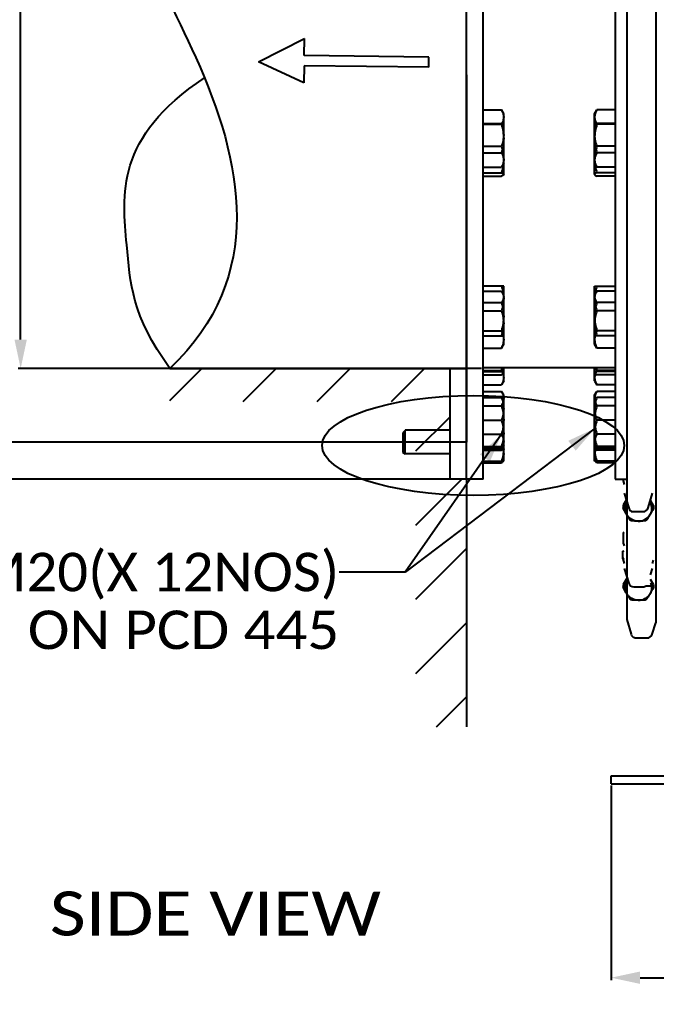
# Model space of a CAD drawing. Header units: millimetres. Extents: x 750 to 8479, y 2174 to 4333.
# Drawn here: x 7081 to 7466, y 3192 to 3792 of the extents above; entities that cross this region are included whole.
import ezdxf
from ezdxf.enums import TextEntityAlignment as Align

# ---------------------------------------------------------------- set-up
doc = ezdxf.new("R2010")
doc.units = ezdxf.units.MM
doc.header["$LTSCALE"] = 153.67
doc.header["$PDMODE"] = 3
doc.header["$PDSIZE"] = 8
doc.layers.get('0').update_dxf_attribs({"linetype": 'CONTINUOUS'})
doc.layers.get('Defpoints').update_dxf_attribs({"linetype": 'CONTINUOUS'})
doc.layers.add('00_BUW_DATUM', color=7, linetype='CONTINUOUS')
doc.layers.add('02___PRT_ALL_AXES', color=7, linetype='CONTINUOUS')
doc.styles.get("Standard").update_dxf_attribs({"font": 'calibri.ttf'})
doc.dimstyles.get("Standard").update_dxf_attribs({"dimtxt": 17.5, "dimasz": 17.5, "dimexe": 1.5, "dimexo": 1, "dimtad": 1, "dimdsep": 46, "dimtxsty": 'Standard', "dimblk": '_FILLED', "dimblk1": '_FILLED', "dimblk2": '_FILLED', "dimcen": 0.09, "dimazin": 2, "dimtol": 1, "dimtp": 0.01, "dimtm": 0.01, "dimtfac": 1, "dimtofl": 0, "dimtmove": 0, "dimatfit": 3, "dimldrblk": '_FILLED', "dimfxl": 1, "dimtolj": 1, "dimarcsym": 0})

# ---------------------------------------------------------------- blocks, each defined once
blk = doc.blocks.new('_FILLED')
at = {"color": 0, "linetype": 'ByBlock'}
blk.add_solid([(0, 0), (-1, 0.214), (-1, -0.214)], dxfattribs=at)
blk = doc.blocks.new('*D71')
at = {"color": 0, "lineweight": -2}
for p, q in [((7350.22, 4003.32), (6934.45, 4003.32)), ((6935.95, 3985.82), (6935.95, 3686.73)), ((6935.95, 3530.82), (6935.95, 3654.74)), ((7350.22, 3513.32), (6934.45, 3513.32))]:
    blk.add_line(p, q, dxfattribs=at)
at = {"layer": 'Defpoints', "color": 0}
for p in [(7351.22, 4003.32), (6935.95, 3513.32), (7351.22, 3513.32)]:
    blk.add_point(p, dxfattribs=at)
at = {"color": 0, "linetype": 'ByBlock', "lineweight": -2, "xscale": 17.5, "yscale": 17.5, "zscale": 17.5}
for p, rotation in [((6935.95, 4003.32), 90), ((6935.95, 3513.32), 270)]:
    blk.add_blockref('_FILLED', p, dxfattribs=dict(at, rotation=rotation))
at = {"color": 0, "insert": (6935.95, 3670.74), "char_height": 30, "attachment_point": 5}
blk.add_mtext('\\A1;490', dxfattribs=at)
blk = doc.blocks.new('*D72')
at = {"color": 0, "lineweight": -2}
for p, q in [((7360.22, 3935.82), (7079.71, 3935.82)), ((7081.21, 3918.32), (7081.21, 3857.79)), ((7081.21, 3597.94), (7081.21, 3825.8)), ((7360.2, 3580.44), (7079.71, 3580.44))]:
    blk.add_line(p, q, dxfattribs=at)
at = {"layer": 'Defpoints', "color": 0}
for p in [(7361.22, 3935.82), (7081.21, 3580.44), (7361.2, 3580.44)]:
    blk.add_point(p, dxfattribs=at)
at = {"color": 0, "linetype": 'ByBlock', "lineweight": -2, "xscale": 17.5, "yscale": 17.5, "zscale": 17.5}
for p, rotation in [((7081.21, 3935.82), 90), ((7081.21, 3580.44), 270)]:
    blk.add_blockref('_FILLED', p, dxfattribs=dict(at, rotation=rotation))
at = {"color": 0, "insert": (7081.21, 3841.8), "char_height": 30, "attachment_point": 5}
blk.add_mtext('\\A1;355', dxfattribs=at)
blk = doc.blocks.new('*D73')
at = {"color": 0, "lineweight": -2}
for p, q in [((7438.72, 3327.81), (7438.72, 3209.96)), ((7928.72, 3327.81), (7928.72, 3209.96)), ((7456.22, 3211.46), (7648.54, 3211.46)), ((7911.22, 3211.46), (7718.9, 3211.46))]:
    blk.add_line(p, q, dxfattribs=at)
at = {"layer": 'Defpoints', "color": 0}
for p in [(7438.72, 3328.81), (7928.72, 3328.81), (7928.72, 3211.46)]:
    blk.add_point(p, dxfattribs=at)
at = {"color": 0, "linetype": 'ByBlock', "lineweight": -2, "xscale": 17.5, "yscale": 17.5, "zscale": 17.5, "rotation": 180}
blk.add_blockref('_FILLED', (7438.72, 3211.46), dxfattribs=at)
at = {"color": 0, "linetype": 'ByBlock', "lineweight": -2, "xscale": 17.5, "yscale": 17.5, "zscale": 17.5}
blk.add_blockref('_FILLED', (7928.72, 3211.46), dxfattribs=at)
at = {"color": 0, "insert": (7683.72, 3211.46), "char_height": 30, "attachment_point": 5}
blk.add_mtext('\\A1;490', dxfattribs=at)
blk = doc.blocks.new('*D77')
at = {"color": 0, "lineweight": -2}
for p, q in [((7364.64, 3980.82), (7002.31, 3980.82)), ((7003.81, 3963.32), (7003.81, 3780.77)), ((7003.81, 3553.32), (7003.81, 3749.08)), ((7299.27, 3535.82), (7002.31, 3535.82))]:
    blk.add_line(p, q, dxfattribs=at)
at = {"layer": 'Defpoints', "color": 0}
for p in [(7365.64, 3980.82), (7003.81, 3535.82), (7300.27, 3535.82)]:
    blk.add_point(p, dxfattribs=at)
at = {"color": 0, "linetype": 'ByBlock', "lineweight": -2, "xscale": 17.5, "yscale": 17.5, "zscale": 17.5}
for p, rotation in [((7003.81, 3980.82), 90), ((7003.81, 3535.82), 270)]:
    blk.add_blockref('_FILLED', p, dxfattribs=dict(at, rotation=rotation))
at = {"color": 0, "insert": (7003.81, 3764.92), "char_height": 30, "attachment_point": 5}
blk.add_mtext('\\A1;445', dxfattribs=at)
blk = doc.blocks.new('ARROW_4_BL0', base_point=(1535.78, 1394.64))
at = {"color": 7, "linetype": 'Continuous'}
for p, q in [((1559.72, 1397.75), (1559.84, 1407.97)), ((1559.84, 1407.97), (1587.31, 1395.29)), ((1484.33, 1398.65), (1484.26, 1392.42)), ((1484.33, 1398.65), (1559.72, 1397.75)), ((1484.26, 1392.42), (1559.65, 1391.52)), ((1587.31, 1395.29), (1559.52, 1381.3)), ((1559.65, 1391.52), (1559.52, 1381.3))]:
    blk.add_line(p, q, dxfattribs=at)

msp = doc.modelspace()

# ---------------------------------------------------------------- hatches: boundary and pattern name
h = msp.add_hatch()
h.set_pattern_fill('ANSI31', color=256, scale=10)
h.set_pattern_definition([(45, (5661.85, -14.086), (-22.45064, 22.45064), [])])
edge = h.paths.add_edge_path()
edge.add_line((7351.22032, 3363.32203), (7351.22032, 3513.32203))
edge.add_line((7351.22032, 3513.32203), (7341.22032, 3513.32203))
edge.add_line((7341.22032, 3513.32203), (7341.22461, 3580.44551))
edge.add_line((7341.22461, 3580.44551), (7171.55882, 3580.44423))
edge.add_line((7171.55882, 3580.50951), (7171.55882, 3560.50951))
edge.add_line((7171.55882, 3560.50951), (7320.55882, 3560.50951))
edge.add_line((7320.55882, 3560.50951), (7320.55882, 3363.32203))
edge.add_line((7320.55882, 3363.32203), (7351.22032, 3363.32203))

# ---------------------------------------------------------------- linework, layer by layer
for p, q in [((7465.6805, 4034.14377), (7465.6805, 3426.28885)), ((7351.22032, 3758.32203), (7351.22032, 3980.82203)), ((7351.22032, 3758.32203), (7351.22032, 3535.82203)), ((7171.55882, 3580.45635), (7351.22032, 3580.44487)), ((7171.55882, 3580.44423), (7341.22461, 3580.44551)), ((7341.22032, 3513.32203), (7341.22461, 3580.44551)), ((7313.99668, 3542.96764), (7312.57376, 3541.36589)), ((7312.57376, 3541.36589), (7312.57376, 3529.61461)), ((7341.22233, 3542.97764), (7314.03081, 3542.97767)), ((7314.03081, 3528.73722), (7314.03081, 3542.90684)), ((7351.22032, 3535.82203), (7176.61298, 3535.82203)), ((7312.57376, 3529.61461), (7314.03081, 3528.73722)), ((7341.22143, 3528.73722), (7314.03081, 3528.73722)), ((7341.22032, 3513.32203), (7341.22032, 3530.82203)), ((7351.22032, 3513.32203), (7341.22032, 3513.32203)), ((7351.22032, 3513.32203), (7351.22032, 3363.32203)), ((7445.71602, 3513.15552), (7446.63293, 3510.25605)), ((7447.8956, 3500.72421), (7445.98281, 3497.61345)), ((7464.45783, 3497.53467), (7462.5423, 3500.71524)), ((7446.21602, 3474.17786), (7446.21604, 3481.10015)), ((7446.21604, 3481.10015), (7446.63293, 3481.21014)), ((7446.21602, 3474.17786), (7446.63293, 3474.28786)), ((7446.21602, 3474.17786), (7446.63293, 3472.95583)), ((7445.71602, 3469.81918), (7446.63293, 3470.08015)), ((7445.71602, 3465.22257), (7445.71602, 3469.81918)), ((7445.71602, 3465.22257), (7446.63293, 3465.48354)), ((7445.71602, 3465.22257), (7446.63293, 3462.32311)), ((7463.80772, 3462.32311), (7464.43984, 3464.32203)), ((7448.39297, 3453.60014), (7445.98281, 3449.6805)), ((7464.45783, 3449.60172), (7462.62032, 3452.65275))]:
    msp.add_line(p, q)
msp.add_ellipse((7355.20672, 3533.78828), major_axis=(-91.42621, 0), ratio=0.330297244)
for points, knots in [([(7169.56485, 3935.82203), (7152.18664, 3904.63401), (7145.57255, 3847.26921), (7192.17449, 3765.69099), (7222.88884, 3671.12096), (7200.98967, 3608.28444), (7171.55882, 3580.45635)], [0, 0, 0, 0, 0.238396544, 0.4652361, 0.732077313, 1, 1, 1, 1]), ([(7171.55882, 3580.50951), (7148.38132, 3612.58068), (7146.35645, 3657.52089), (7138.17172, 3720.53762), (7192.54389, 3756.46702)], [0, 0, 0, 0, 0.436819038, 1, 1, 1, 1])]:
    msp.add_open_spline(points, degree=3, knots=knots)
at = {"layer": '00_BUW_DATUM'}
for p, q in [((7361.14951, 3737.00582), (7372.30977, 3737.00582)), ((7361.14951, 3737.00582), (7372.30977, 3737.00582)), ((7373.64951, 3734.68531), (7372.30977, 3737.00582)), ((7373.64951, 3734.68531), (7372.30977, 3737.00582)), ((7428.72032, 3734.68531), (7430.06007, 3737.00582)), ((7428.72032, 3734.68531), (7430.06007, 3737.00582)), ((7441.22032, 3737.00582), (7430.06007, 3737.00582)), ((7441.22032, 3737.00582), (7430.06007, 3737.00582)), ((7373.64951, 3704.68531), (7373.64951, 3734.68531)), ((7373.64951, 3704.68531), (7373.64951, 3734.68531)), ((7428.72032, 3704.68531), (7428.72032, 3734.68531)), ((7428.72032, 3704.68531), (7428.72032, 3734.68531)), ((7361.14951, 3728.7793), (7372.30977, 3728.7793)), ((7361.14951, 3728.34557), (7372.30977, 3728.34557)), ((7361.14951, 3728.34557), (7372.30977, 3728.34557)), ((7373.64951, 3727.81417), (7373.58101, 3727.93282)), ((7373.64951, 3697.81417), (7373.64951, 3727.81417)), ((7428.72032, 3727.81417), (7428.78882, 3727.93282)), ((7428.72032, 3697.81417), (7428.72032, 3727.81417)), ((7441.22032, 3728.7793), (7430.06007, 3728.7793)), ((7441.22032, 3728.34557), (7430.06007, 3728.34557)), ((7441.22032, 3728.34557), (7430.06007, 3728.34557)), ((7361.14951, 3714.97985), (7372.30977, 3714.97985)), ((7441.22032, 3714.97985), (7430.06007, 3714.97985)), ((7361.14951, 3711.02506), (7372.30977, 3711.02506)), ((7361.14951, 3711.02506), (7372.30977, 3711.02506)), ((7441.22032, 3711.02506), (7430.06007, 3711.02506)), ((7441.22032, 3711.02506), (7430.06007, 3711.02506)), ((7361.14951, 3702.3648), (7372.30977, 3702.3648)), ((7361.14951, 3702.3648), (7372.30977, 3702.3648)), ((7373.64951, 3704.68531), (7372.30977, 3702.3648)), ((7373.64951, 3704.68531), (7372.30977, 3702.3648)), ((7428.72032, 3704.68531), (7430.06007, 3702.3648)), ((7428.72032, 3704.68531), (7430.06007, 3702.3648)), ((7441.22032, 3702.3648), (7430.06007, 3702.3648)), ((7441.22032, 3702.3648), (7430.06007, 3702.3648)), ((7361.14951, 3699.01473), (7372.30977, 3699.01473)), ((7361.14951, 3696.84905), (7372.30977, 3696.84905)), ((7441.22032, 3699.01473), (7430.06007, 3699.01473)), ((7441.22032, 3696.84905), (7430.06007, 3696.84905)), ((7373.64951, 3630.30179), (7361.14951, 3630.30179)), ((7373.64951, 3630.30179), (7361.14951, 3630.30179)), ((7373.64951, 3600.30179), (7373.64951, 3630.30179)), ((7373.64951, 3600.30179), (7373.64951, 3630.30179)), ((7428.72032, 3600.30179), (7428.72032, 3630.30179)), ((7428.72032, 3630.30179), (7441.22032, 3630.30179)), ((7428.72032, 3600.30179), (7428.72032, 3630.30179)), ((7428.72032, 3630.30179), (7441.22032, 3630.30179)), ((7361.14951, 3627.19744), (7372.30977, 3627.19744)), ((7372.30977, 3627.19744), (7372.91426, 3626.2863)), ((7373.64951, 3625.01285), (7372.91429, 3626.2863)), ((7373.64951, 3595.01285), (7373.64951, 3625.01285)), ((7428.72032, 3625.01285), (7429.45555, 3626.2863)), ((7428.72032, 3595.01285), (7428.72032, 3625.01285)), ((7430.06007, 3627.19744), (7429.45558, 3626.2863)), ((7441.22032, 3627.19744), (7430.06007, 3627.19744)), ((7361.14951, 3620.48068), (7372.30977, 3620.48068)), ((7441.22032, 3620.48068), (7430.06007, 3620.48068)), ((7361.14951, 3615.30179), (7372.30977, 3615.30179)), ((7361.14951, 3615.30179), (7372.30977, 3615.30179)), ((7441.22032, 3615.30179), (7430.06007, 3615.30179)), ((7441.22032, 3615.30179), (7430.06007, 3615.30179)), ((7361.14951, 3603.2961), (7372.30977, 3603.2961)), ((7361.14951, 3600.30179), (7373.64951, 3600.30179)), ((7361.14951, 3600.30179), (7373.64951, 3600.30179)), ((7441.22032, 3600.30179), (7428.72032, 3600.30179)), ((7441.22032, 3600.30179), (7428.72032, 3600.30179)), ((7441.22032, 3603.2961), (7430.06007, 3603.2961)), ((7372.30977, 3592.82827), (7372.91426, 3593.73941)), ((7373.64951, 3595.01285), (7372.91429, 3593.73941)), ((7428.72032, 3595.01285), (7429.45555, 3593.73941)), ((7430.06007, 3592.82827), (7429.45558, 3593.73941)), ((7361.14951, 3592.82827), (7372.30977, 3592.82827)), ((7441.22032, 3592.82827), (7430.06007, 3592.82827)), ((7361.14951, 3579.21689), (7372.30977, 3579.21689)), ((7361.14951, 3579.21689), (7372.30977, 3579.21689)), ((7361.14951, 3578.65928), (7372.30977, 3578.65928)), ((7361.14951, 3576.49359), (7372.30977, 3576.49359)), ((7373.64951, 3572.87714), (7373.64951, 3580.82203)), ((7373.64951, 3572.87714), (7373.64951, 3580.82203)), ((7373.64951, 3577.45872), (7373.64951, 3580.82203)), ((7428.72032, 3572.87714), (7428.72032, 3580.82203)), ((7428.72032, 3572.87714), (7428.72032, 3580.82203)), ((7428.72032, 3577.45872), (7428.72032, 3580.82203)), ((7441.22032, 3579.21689), (7430.06007, 3579.21689)), ((7441.22032, 3579.21689), (7430.06007, 3579.21689)), ((7441.22032, 3578.65928), (7430.06007, 3578.65928)), ((7441.22032, 3576.49359), (7430.06007, 3576.49359)), ((7361.14951, 3570.55663), (7372.30977, 3570.55663)), ((7361.14951, 3570.55663), (7372.30977, 3570.55663)), ((7373.64951, 3572.87714), (7372.30977, 3570.55663)), ((7373.64951, 3572.87714), (7372.30977, 3570.55663)), ((7428.72032, 3572.87714), (7430.06007, 3570.55663)), ((7428.72032, 3572.87714), (7430.06007, 3570.55663)), ((7441.22032, 3570.55663), (7430.06007, 3570.55663)), ((7441.22032, 3570.55663), (7430.06007, 3570.55663)), ((7361.14951, 3566.56093), (7372.30977, 3566.56093)), ((7361.14951, 3566.56093), (7372.30977, 3566.56093)), ((7373.64951, 3564.24042), (7372.30977, 3566.56093)), ((7373.64951, 3564.24042), (7372.30977, 3566.56093)), ((7373.64951, 3524.20231), (7373.64951, 3564.24042)), ((7373.64951, 3534.24042), (7373.64951, 3564.24042)), ((7428.72032, 3564.24042), (7430.06007, 3566.56093)), ((7428.72032, 3564.24042), (7430.06007, 3566.56093)), ((7428.72032, 3524.20231), (7428.72032, 3564.24042)), ((7428.72032, 3534.24042), (7428.72032, 3564.24042)), ((7441.22032, 3566.56093), (7430.06007, 3566.56093)), ((7441.22032, 3566.56093), (7430.06007, 3566.56093)), ((7361.14951, 3562.91598), (7372.30977, 3562.91598)), ((7361.14951, 3557.90068), (7372.30977, 3557.90068)), ((7361.14951, 3557.90068), (7372.30977, 3557.90068)), ((7373.64951, 3561.95086), (7373.58101, 3562.06951)), ((7373.64951, 3525.5256), (7373.64951, 3561.95086)), ((7428.72032, 3561.95086), (7428.78882, 3562.06951)), ((7428.72032, 3525.5256), (7428.72032, 3561.95086)), ((7441.22032, 3562.91598), (7430.06007, 3562.91598)), ((7441.22032, 3557.90068), (7430.06007, 3557.90068)), ((7441.22032, 3557.90068), (7430.06007, 3557.90068)), ((7361.14951, 3549.11654), (7372.30977, 3549.11654)), ((7441.22032, 3549.11654), (7430.06007, 3549.11654)), ((7361.14951, 3540.58017), (7372.30977, 3540.58017)), ((7361.14951, 3540.58017), (7372.30977, 3540.58017)), ((7441.22032, 3540.58017), (7430.06007, 3540.58017)), ((7441.22032, 3540.58017), (7430.06007, 3540.58017)), ((7361.14951, 3533.15142), (7372.30977, 3533.15142)), ((7373.64951, 3534.24042), (7372.30977, 3531.91991)), ((7373.64951, 3534.24042), (7372.30977, 3531.91991)), ((7428.72032, 3534.24042), (7430.06007, 3531.91991)), ((7428.72032, 3534.24042), (7430.06007, 3531.91991)), ((7441.22032, 3533.15142), (7430.06007, 3533.15142)), ((7361.14951, 3531.91991), (7372.30977, 3531.91991)), ((7361.14951, 3531.91991), (7372.30977, 3531.91991)), ((7361.14951, 3530.98574), (7372.30977, 3530.98574)), ((7441.22032, 3531.91991), (7430.06007, 3531.91991)), ((7441.22032, 3531.91991), (7430.06007, 3531.91991)), ((7441.22032, 3530.98574), (7430.06007, 3530.98574)), ((7361.14951, 3524.20231), (7373.64951, 3524.20231)), ((7361.14951, 3523.34102), (7372.30977, 3523.34102)), ((7372.30977, 3523.34102), (7372.91426, 3524.25216)), ((7373.64951, 3525.5256), (7372.91429, 3524.25215)), ((7428.72032, 3525.5256), (7429.45555, 3524.25215)), ((7441.22032, 3524.20231), (7428.72032, 3524.20231)), ((7430.06007, 3523.34102), (7429.45558, 3524.25216)), ((7441.22032, 3523.34102), (7430.06007, 3523.34102)), ((7445.98281, 3497.61345), (7445.98281, 3495.81607)), ((7462.13218, 3499.373), (7462.16643, 3499.31607)), ((7464.45783, 3497.53467), (7464.45783, 3495.7373)), ((7445.98281, 3449.6805), (7445.98281, 3447.88312)), ((7464.45783, 3449.60172), (7464.45783, 3447.80435))]:
    msp.add_line(p, q, dxfattribs=at)
for centre, radius, start, end in [((7332.48277, 3590.73763), 41.45983, 343.86645223, 346.16147775), ((7332.48277, 3590.73763), 41.45983, 343.86645223, 346.16147775), ((7339.40104, 3589.01259), 34.49892, 342.53605777, 346.26262904), ((7462.9688, 3589.01259), 34.49892, 193.73737096, 197.46394223), ((7469.88707, 3590.73763), 41.45983, 193.83852225, 196.13354777), ((7469.88707, 3590.73763), 41.45983, 193.83852225, 196.13354777), ((7353.72372, 3531.68918), 19.9258, 0.03774501, 6.6190158), ((7448.64612, 3531.68918), 19.9258, 173.3809842, 179.96225499), ((7455.76849, 3495.46282), 7.46868, 31.05901031, 31.53131279), ((7379.80958, 3493.55463), 80.41011, 328.41784884, 329.09592442), ((7454.76581, 3447.47014), 7.57975, 141.73340672, 148.39664346), ((7526.9627, 3490.39019), 75.63134, 211.70840268, 212.66328755), ((7455.90944, 3447.59492), 7.31332, 10.7040242, 23.0307077), ((7528.51382, 3491.38006), 77.47139, 212.66046845, 212.8568755), ((7533.37359, 3494.53346), 83.26459, 212.86535134, 214.13967965), ((7455.99821, 3447.61622), 7.22215, 9.95815436, 10.66876442)]:
    msp.add_arc(centre, radius, start, end, dxfattribs=at)
for points, knots in [([(7372.30977, 3737.00582), (7372.7022, 3736.32611), (7373.37273, 3734.94478), (7373.64951, 3733.41506), (7373.64951, 3732.67569)], [0, 0, 0, 0, 0.514923019, 1, 1, 1, 1]), ([(7372.30977, 3737.00582), (7372.7022, 3736.32611), (7373.37273, 3734.94478), (7373.64951, 3733.41506), (7373.64951, 3732.67569)], [0, 0, 0, 0, 0.514923019, 1, 1, 1, 1]), ([(7430.06007, 3737.00582), (7429.66764, 3736.32611), (7428.99711, 3734.94478), (7428.72032, 3733.41506), (7428.72032, 3732.67569)], [0, 0, 0, 0, 0.514923019, 1, 1, 1, 1]), ([(7430.06007, 3737.00582), (7429.66764, 3736.32611), (7428.99711, 3734.94478), (7428.72032, 3733.41506), (7428.72032, 3732.67569)], [0, 0, 0, 0, 0.514923019, 1, 1, 1, 1]), ([(7373.64951, 3732.67569), (7373.64951, 3731.93633), (7373.37272, 3730.40662), (7372.70221, 3729.02529), (7372.30977, 3728.34557)], [0, 0, 0, 0, 0.485068846, 1, 1, 1, 1]), ([(7373.64951, 3732.67569), (7373.64951, 3731.93633), (7373.37272, 3730.40662), (7372.70221, 3729.02529), (7372.30977, 3728.34557)], [0, 0, 0, 0, 0.485068846, 1, 1, 1, 1]), ([(7428.72032, 3732.67569), (7428.72032, 3731.93633), (7428.99712, 3730.40662), (7429.66763, 3729.02529), (7430.06007, 3728.34557)], [0, 0, 0, 0, 0.485068846, 1, 1, 1, 1]), ([(7428.72032, 3732.67569), (7428.72032, 3731.93633), (7428.99712, 3730.40662), (7429.66763, 3729.02529), (7430.06007, 3728.34557)], [0, 0, 0, 0, 0.485068846, 1, 1, 1, 1]), ([(7373.58101, 3727.93282), (7373.53452, 3728.01333), (7373.39176, 3728.17263), (7372.9741, 3728.47595), (7372.58966, 3728.65806), (7372.30977, 3728.7793)], [0, 0, 0, 0, 0.180492438, 0.407856993, 1, 1, 1, 1]), ([(7372.30977, 3728.7793), (7372.71289, 3727.66673), (7373.38963, 3725.40504), (7373.64951, 3723.0482), (7373.64951, 3721.87958)], [0, 0, 0, 0, 0.503128503, 1, 1, 1, 1]), ([(7372.30977, 3728.34557), (7372.71595, 3726.93849), (7373.39377, 3724.08191), (7373.64951, 3721.14928), (7373.64951, 3719.68531)], [0, 0, 0, 0, 0.500095806, 1, 1, 1, 1]), ([(7372.30977, 3728.34557), (7372.71595, 3726.93849), (7373.39377, 3724.08191), (7373.64951, 3721.14928), (7373.64951, 3719.68531)], [0, 0, 0, 0, 0.500095806, 1, 1, 1, 1]), ([(7430.06007, 3728.7793), (7429.65695, 3727.66673), (7428.9802, 3725.40504), (7428.72032, 3723.0482), (7428.72032, 3721.87958)], [0, 0, 0, 0, 0.503128503, 1, 1, 1, 1]), ([(7430.06007, 3728.34557), (7429.65388, 3726.93849), (7428.97606, 3724.08191), (7428.72032, 3721.14928), (7428.72032, 3719.68531)], [0, 0, 0, 0, 0.500095806, 1, 1, 1, 1]), ([(7430.06007, 3728.34557), (7429.65388, 3726.93849), (7428.97606, 3724.08191), (7428.72032, 3721.14928), (7428.72032, 3719.68531)], [0, 0, 0, 0, 0.500095806, 1, 1, 1, 1]), ([(7428.78882, 3727.93282), (7428.83532, 3728.01333), (7428.97808, 3728.17263), (7429.39573, 3728.47595), (7429.78018, 3728.65806), (7430.06007, 3728.7793)], [0, 0, 0, 0, 0.180492438, 0.407856993, 1, 1, 1, 1]), ([(7373.64951, 3721.87958), (7373.64951, 3720.71097), (7373.38962, 3718.35413), (7372.71289, 3716.09244), (7372.30977, 3714.97985)], [0, 0, 0, 0, 0.49686298, 1, 1, 1, 1]), ([(7373.64951, 3719.68531), (7373.64951, 3718.22137), (7373.39376, 3715.28874), (7372.71596, 3712.43216), (7372.30977, 3711.02506)], [0, 0, 0, 0, 0.499895575, 1, 1, 1, 1]), ([(7373.64951, 3719.68531), (7373.64951, 3718.22137), (7373.39376, 3715.28874), (7372.71596, 3712.43216), (7372.30977, 3711.02506)], [0, 0, 0, 0, 0.499895575, 1, 1, 1, 1]), ([(7428.72032, 3721.87958), (7428.72032, 3720.71097), (7428.98022, 3718.35413), (7429.65694, 3716.09244), (7430.06007, 3714.97985)], [0, 0, 0, 0, 0.49686298, 1, 1, 1, 1]), ([(7428.72032, 3719.68531), (7428.72032, 3718.22137), (7428.97608, 3715.28874), (7429.65387, 3712.43216), (7430.06007, 3711.02506)], [0, 0, 0, 0, 0.499895575, 1, 1, 1, 1]), ([(7428.72032, 3719.68531), (7428.72032, 3718.22137), (7428.97608, 3715.28874), (7429.65387, 3712.43216), (7430.06007, 3711.02506)], [0, 0, 0, 0, 0.499895575, 1, 1, 1, 1]), ([(7372.30977, 3714.97985), (7372.71499, 3713.68598), (7373.3925, 3711.05796), (7373.64951, 3708.34751), (7373.64951, 3706.99729)], [0, 0, 0, 0, 0.501039053, 1, 1, 1, 1]), ([(7430.06007, 3714.97985), (7429.65485, 3713.68598), (7428.97734, 3711.05796), (7428.72032, 3708.34751), (7428.72032, 3706.99729)], [0, 0, 0, 0, 0.501039053, 1, 1, 1, 1]), ([(7372.30977, 3711.02506), (7372.7022, 3710.34534), (7373.37273, 3708.96402), (7373.64951, 3707.4343), (7373.64951, 3706.69493)], [0, 0, 0, 0, 0.514923019, 1, 1, 1, 1]), ([(7372.30977, 3711.02506), (7372.7022, 3710.34534), (7373.37273, 3708.96402), (7373.64951, 3707.4343), (7373.64951, 3706.69493)], [0, 0, 0, 0, 0.514923019, 1, 1, 1, 1]), ([(7373.64951, 3706.99729), (7373.64951, 3705.6471), (7373.39248, 3702.93665), (7372.71499, 3700.30862), (7372.30977, 3699.01473)], [0, 0, 0, 0, 0.49895236, 1, 1, 1, 1]), ([(7430.06007, 3711.02506), (7429.66764, 3710.34534), (7428.99711, 3708.96402), (7428.72032, 3707.4343), (7428.72032, 3706.69493)], [0, 0, 0, 0, 0.514923019, 1, 1, 1, 1]), ([(7430.06007, 3711.02506), (7429.66764, 3710.34534), (7428.99711, 3708.96402), (7428.72032, 3707.4343), (7428.72032, 3706.69493)], [0, 0, 0, 0, 0.514923019, 1, 1, 1, 1]), ([(7428.72032, 3706.99729), (7428.72032, 3705.6471), (7428.97735, 3702.93665), (7429.65484, 3700.30862), (7430.06007, 3699.01473)], [0, 0, 0, 0, 0.49895236, 1, 1, 1, 1]), ([(7373.64951, 3706.69493), (7373.64951, 3705.95557), (7373.37272, 3704.42586), (7372.70221, 3703.04453), (7372.30977, 3702.3648)], [0, 0, 0, 0, 0.485068846, 1, 1, 1, 1]), ([(7373.64951, 3706.69493), (7373.64951, 3705.95557), (7373.37272, 3704.42586), (7372.70221, 3703.04453), (7372.30977, 3702.3648)], [0, 0, 0, 0, 0.485068846, 1, 1, 1, 1]), ([(7428.72032, 3706.69493), (7428.72032, 3705.95557), (7428.99712, 3704.42586), (7429.66763, 3703.04453), (7430.06007, 3702.3648)], [0, 0, 0, 0, 0.485068846, 1, 1, 1, 1]), ([(7428.72032, 3706.69493), (7428.72032, 3705.95557), (7428.99712, 3704.42586), (7429.66763, 3703.04453), (7430.06007, 3702.3648)], [0, 0, 0, 0, 0.485068846, 1, 1, 1, 1]), ([(7372.30977, 3699.01473), (7372.49771, 3698.93332), (7372.83902, 3698.77143), (7373.33145, 3698.48048), (7373.64951, 3698.15046), (7373.64951, 3697.93189)], [0, 0, 0, 0, 0.346523391, 0.630203907, 1, 1, 1, 1]), ([(7373.58101, 3697.69552), (7373.53452, 3697.61501), (7373.39176, 3697.45572), (7372.9741, 3697.15239), (7372.58966, 3696.97028), (7372.30977, 3696.84905)], [0, 0, 0, 0, 0.180492438, 0.407856993, 1, 1, 1, 1]), ([(7373.64951, 3697.93189), (7373.64951, 3697.91213), (7373.64349, 3697.82949), (7373.61243, 3697.74994), (7373.58101, 3697.69552)], [0, 0, 0, 0, 0.23928033, 1, 1, 1, 1]), ([(7430.06007, 3699.01473), (7429.87212, 3698.93332), (7429.53082, 3698.77143), (7429.03838, 3698.48048), (7428.72032, 3698.15046), (7428.72032, 3697.93189)], [0, 0, 0, 0, 0.346523391, 0.630203907, 1, 1, 1, 1]), ([(7428.72032, 3697.93189), (7428.72032, 3697.91213), (7428.72634, 3697.82949), (7428.7574, 3697.74994), (7428.78882, 3697.69552)], [0, 0, 0, 0, 0.23928033, 1, 1, 1, 1]), ([(7428.78882, 3697.69552), (7428.83532, 3697.61501), (7428.97808, 3697.45572), (7429.39573, 3697.15239), (7429.78018, 3696.97028), (7430.06007, 3696.84905)], [0, 0, 0, 0, 0.180492438, 0.407856993, 1, 1, 1, 1]), ([(7372.30977, 3630.30179), (7372.71415, 3629.08865), (7373.39137, 3626.62368), (7373.64951, 3624.07105), (7373.64951, 3622.80179)], [0, 0, 0, 0, 0.501864422, 1, 1, 1, 1]), ([(7372.30977, 3630.30179), (7372.71415, 3629.08865), (7373.39137, 3626.62368), (7373.64951, 3624.07105), (7373.64951, 3622.80179)], [0, 0, 0, 0, 0.501864422, 1, 1, 1, 1]), ([(7430.06007, 3630.30179), (7429.65569, 3629.08865), (7428.97847, 3626.62368), (7428.72032, 3624.07105), (7428.72032, 3622.80179)], [0, 0, 0, 0, 0.501864422, 1, 1, 1, 1]), ([(7430.06007, 3630.30179), (7429.65569, 3629.08865), (7428.97847, 3626.62368), (7428.72032, 3624.07105), (7428.72032, 3622.80179)], [0, 0, 0, 0, 0.501864422, 1, 1, 1, 1]), ([(7373.64951, 3623.83906), (7373.64951, 3623.55356), (7373.58418, 3622.97044), (7373.20105, 3621.80149), (7372.69349, 3620.99616), (7372.30977, 3620.48068)], [0, 0, 0, 0, 0.233253545, 0.474969478, 1, 1, 1, 1]), ([(7372.91429, 3626.2863), (7373.13621, 3625.9019), (7373.50536, 3625.11741), (7373.64951, 3624.25452), (7373.64951, 3623.83906)], [0, 0, 0, 0, 0.516529059, 1, 1, 1, 1]), ([(7429.45555, 3626.2863), (7429.23363, 3625.9019), (7428.86447, 3625.11741), (7428.72032, 3624.25452), (7428.72032, 3623.83906)], [0, 0, 0, 0, 0.516529059, 1, 1, 1, 1]), ([(7428.72032, 3623.83906), (7428.72032, 3623.55356), (7428.78566, 3622.97044), (7429.16879, 3621.80149), (7429.67634, 3620.99616), (7430.06007, 3620.48068)], [0, 0, 0, 0, 0.233253545, 0.474969478, 1, 1, 1, 1]), ([(7373.64951, 3622.80179), (7373.64951, 3621.53255), (7373.39136, 3618.97992), (7372.71415, 3616.51495), (7372.30977, 3615.30179)], [0, 0, 0, 0, 0.498127019, 1, 1, 1, 1]), ([(7373.64951, 3622.80179), (7373.64951, 3621.53255), (7373.39136, 3618.97993), (7372.71415, 3616.51495), (7372.30977, 3615.30179)], [0, 0, 0, 0, 0.498127019, 1, 1, 1, 1]), ([(7372.30977, 3620.48068), (7372.71587, 3619.08495), (7373.39366, 3616.25127), (7373.64951, 3613.34095), (7373.64951, 3611.88839)], [0, 0, 0, 0, 0.500180827, 1, 1, 1, 1]), ([(7428.72032, 3622.80179), (7428.72032, 3621.53255), (7428.97848, 3618.97992), (7429.65568, 3616.51495), (7430.06007, 3615.30179)], [0, 0, 0, 0, 0.498127019, 1, 1, 1, 1]), ([(7428.72032, 3622.80179), (7428.72032, 3621.53255), (7428.97848, 3618.97993), (7429.65568, 3616.51495), (7430.06007, 3615.30179)], [0, 0, 0, 0, 0.498127019, 1, 1, 1, 1]), ([(7430.06007, 3620.48068), (7429.65397, 3619.08495), (7428.97618, 3616.25127), (7428.72032, 3613.34095), (7428.72032, 3611.88839)], [0, 0, 0, 0, 0.500180827, 1, 1, 1, 1]), ([(7372.30977, 3615.30179), (7372.71415, 3614.08865), (7373.39137, 3611.62368), (7373.64951, 3609.07105), (7373.64951, 3607.80179)], [0, 0, 0, 0, 0.501864422, 1, 1, 1, 1]), ([(7372.30977, 3615.30179), (7372.71415, 3614.08865), (7373.39137, 3611.62368), (7373.64951, 3609.07105), (7373.64951, 3607.80179)], [0, 0, 0, 0, 0.501864422, 1, 1, 1, 1]), ([(7373.64951, 3611.88839), (7373.64951, 3610.43586), (7373.39364, 3607.52554), (7372.71587, 3604.69185), (7372.30977, 3603.2961)], [0, 0, 0, 0, 0.499810557, 1, 1, 1, 1]), ([(7430.06007, 3615.30179), (7429.65569, 3614.08865), (7428.97847, 3611.62368), (7428.72032, 3609.07105), (7428.72032, 3607.80179)], [0, 0, 0, 0, 0.501864422, 1, 1, 1, 1]), ([(7430.06007, 3615.30179), (7429.65569, 3614.08865), (7428.97847, 3611.62368), (7428.72032, 3609.07105), (7428.72032, 3607.80179)], [0, 0, 0, 0, 0.501864422, 1, 1, 1, 1]), ([(7428.72032, 3611.88839), (7428.72032, 3610.43586), (7428.97619, 3607.52554), (7429.65396, 3604.69185), (7430.06007, 3603.2961)], [0, 0, 0, 0, 0.499810557, 1, 1, 1, 1]), ([(7373.64951, 3607.80179), (7373.64951, 3606.53255), (7373.39136, 3603.97992), (7372.71415, 3601.51495), (7372.30977, 3600.30179)], [0, 0, 0, 0, 0.498127019, 1, 1, 1, 1]), ([(7373.64951, 3607.80179), (7373.64951, 3606.53255), (7373.39136, 3603.97993), (7372.71415, 3601.51495), (7372.30977, 3600.30179)], [0, 0, 0, 0, 0.498127019, 1, 1, 1, 1]), ([(7428.72032, 3607.80179), (7428.72032, 3606.53255), (7428.97848, 3603.97992), (7429.65568, 3601.51495), (7430.06007, 3600.30179)], [0, 0, 0, 0, 0.498127019, 1, 1, 1, 1]), ([(7428.72032, 3607.80179), (7428.72032, 3606.53255), (7428.97848, 3603.97993), (7429.65568, 3601.51495), (7430.06007, 3600.30179)], [0, 0, 0, 0, 0.498127019, 1, 1, 1, 1]), ([(7372.30977, 3603.2961), (7372.70736, 3602.46371), (7373.38141, 3600.77008), (7373.64951, 3598.95213), (7373.64951, 3598.06219)], [0, 0, 0, 0, 0.508971218, 1, 1, 1, 1]), ([(7430.06007, 3603.2961), (7429.66248, 3602.46371), (7428.98843, 3600.77008), (7428.72032, 3598.95213), (7428.72032, 3598.06219)], [0, 0, 0, 0, 0.508971218, 1, 1, 1, 1]), ([(7373.64951, 3598.06219), (7373.64951, 3597.17225), (7373.3814, 3595.35431), (7372.70737, 3593.66067), (7372.30977, 3592.82827)], [0, 0, 0, 0, 0.491020457, 1, 1, 1, 1]), ([(7428.72032, 3598.06219), (7428.72032, 3597.17225), (7428.98844, 3595.35431), (7429.66247, 3593.66067), (7430.06007, 3592.82827)], [0, 0, 0, 0, 0.491020457, 1, 1, 1, 1]), ([(7372.30977, 3579.21689), (7372.7022, 3578.53718), (7373.37273, 3577.15585), (7373.64951, 3575.62613), (7373.64951, 3574.88676)], [0, 0, 0, 0, 0.514923019, 1, 1, 1, 1]), ([(7372.30977, 3579.21689), (7372.7022, 3578.53718), (7373.37273, 3577.15585), (7373.64951, 3575.62613), (7373.64951, 3574.88676)], [0, 0, 0, 0, 0.514923019, 1, 1, 1, 1]), ([(7372.30977, 3578.65928), (7372.49771, 3578.57787), (7372.83902, 3578.41598), (7373.33145, 3578.12503), (7373.64951, 3577.79501), (7373.64951, 3577.57643)], [0, 0, 0, 0, 0.346523393, 0.630203909, 1, 1, 1, 1]), ([(7373.58101, 3577.34007), (7373.53452, 3577.25956), (7373.39176, 3577.10026), (7372.9741, 3576.79694), (7372.58966, 3576.61483), (7372.30977, 3576.49359)], [0, 0, 0, 0, 0.180492438, 0.407856993, 1, 1, 1, 1]), ([(7373.64951, 3577.57643), (7373.64951, 3577.55667), (7373.64349, 3577.47404), (7373.61243, 3577.39448), (7373.58101, 3577.34007)], [0, 0, 0, 0, 0.239280327, 1, 1, 1, 1]), ([(7430.06007, 3579.21689), (7429.66764, 3578.53718), (7428.99711, 3577.15585), (7428.72032, 3575.62613), (7428.72032, 3574.88676)], [0, 0, 0, 0, 0.514923019, 1, 1, 1, 1]), ([(7430.06007, 3579.21689), (7429.66764, 3578.53718), (7428.99711, 3577.15585), (7428.72032, 3575.62613), (7428.72032, 3574.88676)], [0, 0, 0, 0, 0.514923019, 1, 1, 1, 1]), ([(7430.06007, 3578.65928), (7429.87212, 3578.57787), (7429.53082, 3578.41598), (7429.03838, 3578.12503), (7428.72032, 3577.79501), (7428.72032, 3577.57643)], [0, 0, 0, 0, 0.346523393, 0.630203909, 1, 1, 1, 1]), ([(7428.72032, 3577.57643), (7428.72032, 3577.55667), (7428.72634, 3577.47404), (7428.7574, 3577.39448), (7428.78882, 3577.34007)], [0, 0, 0, 0, 0.239280327, 1, 1, 1, 1]), ([(7428.78882, 3577.34007), (7428.83532, 3577.25956), (7428.97808, 3577.10026), (7429.39573, 3576.79694), (7429.78018, 3576.61483), (7430.06007, 3576.49359)], [0, 0, 0, 0, 0.180492438, 0.407856993, 1, 1, 1, 1]), ([(7373.64951, 3574.88676), (7373.64951, 3574.1474), (7373.37272, 3572.61769), (7372.70221, 3571.23636), (7372.30977, 3570.55663)], [0, 0, 0, 0, 0.485068846, 1, 1, 1, 1]), ([(7373.64951, 3574.88676), (7373.64951, 3574.1474), (7373.37272, 3572.61769), (7372.70221, 3571.23636), (7372.30977, 3570.55663)], [0, 0, 0, 0, 0.485068846, 1, 1, 1, 1]), ([(7428.72032, 3574.88676), (7428.72032, 3574.1474), (7428.99712, 3572.61769), (7429.66763, 3571.23636), (7430.06007, 3570.55663)], [0, 0, 0, 0, 0.485068846, 1, 1, 1, 1]), ([(7428.72032, 3574.88676), (7428.72032, 3574.1474), (7428.99712, 3572.61769), (7429.66763, 3571.23636), (7430.06007, 3570.55663)], [0, 0, 0, 0, 0.485068846, 1, 1, 1, 1]), ([(7372.30977, 3566.56093), (7372.7022, 3565.88122), (7373.37273, 3564.49989), (7373.64951, 3562.97018), (7373.64951, 3562.2308)], [0, 0, 0, 0, 0.514923019, 1, 1, 1, 1]), ([(7372.30977, 3566.56093), (7372.7022, 3565.88122), (7373.37273, 3564.49989), (7373.64951, 3562.97018), (7373.64951, 3562.2308)], [0, 0, 0, 0, 0.514923019, 1, 1, 1, 1]), ([(7430.06007, 3566.56093), (7429.66764, 3565.88122), (7428.99711, 3564.49989), (7428.72032, 3562.97018), (7428.72032, 3562.2308)], [0, 0, 0, 0, 0.514923019, 1, 1, 1, 1]), ([(7430.06007, 3566.56093), (7429.66764, 3565.88122), (7428.99711, 3564.49989), (7428.72032, 3562.97018), (7428.72032, 3562.2308)], [0, 0, 0, 0, 0.514923019, 1, 1, 1, 1]), ([(7373.58101, 3562.06951), (7373.53452, 3562.15002), (7373.39176, 3562.30931), (7372.9741, 3562.61264), (7372.58966, 3562.79475), (7372.30977, 3562.91598)], [0, 0, 0, 0, 0.180492438, 0.407856993, 1, 1, 1, 1]), ([(7372.30977, 3562.91598), (7372.71289, 3561.80342), (7373.38963, 3559.54173), (7373.64951, 3557.18489), (7373.64951, 3556.01626)], [0, 0, 0, 0, 0.503128503, 1, 1, 1, 1]), ([(7373.64951, 3562.2308), (7373.64951, 3561.49144), (7373.37272, 3559.96174), (7372.70221, 3558.5804), (7372.30977, 3557.90068)], [0, 0, 0, 0, 0.485068846, 1, 1, 1, 1]), ([(7373.64951, 3562.2308), (7373.64951, 3561.49144), (7373.37272, 3559.96174), (7372.70221, 3558.5804), (7372.30977, 3557.90068)], [0, 0, 0, 0, 0.485068846, 1, 1, 1, 1]), ([(7372.30977, 3557.90068), (7372.71595, 3556.4936), (7373.39377, 3553.63702), (7373.64951, 3550.70439), (7373.64951, 3549.24042)], [0, 0, 0, 0, 0.500095806, 1, 1, 1, 1]), ([(7372.30977, 3557.90068), (7372.71595, 3556.4936), (7373.39377, 3553.63702), (7373.64951, 3550.70439), (7373.64951, 3549.24042)], [0, 0, 0, 0, 0.500095806, 1, 1, 1, 1]), ([(7430.06007, 3562.91598), (7429.65695, 3561.80342), (7428.9802, 3559.54173), (7428.72032, 3557.18489), (7428.72032, 3556.01626)], [0, 0, 0, 0, 0.503128503, 1, 1, 1, 1]), ([(7428.72032, 3562.2308), (7428.72032, 3561.49144), (7428.99712, 3559.96174), (7429.66763, 3558.5804), (7430.06007, 3557.90068)], [0, 0, 0, 0, 0.485068846, 1, 1, 1, 1]), ([(7428.72032, 3562.2308), (7428.72032, 3561.49144), (7428.99712, 3559.96174), (7429.66763, 3558.5804), (7430.06007, 3557.90068)], [0, 0, 0, 0, 0.485068846, 1, 1, 1, 1]), ([(7430.06007, 3557.90068), (7429.65388, 3556.4936), (7428.97606, 3553.63702), (7428.72032, 3550.70439), (7428.72032, 3549.24042)], [0, 0, 0, 0, 0.500095806, 1, 1, 1, 1]), ([(7430.06007, 3557.90068), (7429.65388, 3556.4936), (7428.97606, 3553.63702), (7428.72032, 3550.70439), (7428.72032, 3549.24042)], [0, 0, 0, 0, 0.500095806, 1, 1, 1, 1]), ([(7428.78882, 3562.06951), (7428.83532, 3562.15002), (7428.97808, 3562.30931), (7429.39573, 3562.61264), (7429.78018, 3562.79475), (7430.06007, 3562.91598)], [0, 0, 0, 0, 0.180492438, 0.407856993, 1, 1, 1, 1]), ([(7373.64951, 3556.01626), (7373.64951, 3554.84766), (7373.38962, 3552.49082), (7372.71289, 3550.22912), (7372.30977, 3549.11654)], [0, 0, 0, 0, 0.49686298, 1, 1, 1, 1]), ([(7428.72032, 3556.01626), (7428.72032, 3554.84766), (7428.98022, 3552.49082), (7429.65694, 3550.22912), (7430.06007, 3549.11654)], [0, 0, 0, 0, 0.49686298, 1, 1, 1, 1]), ([(7373.64951, 3549.24042), (7373.64951, 3547.77648), (7373.39376, 3544.84386), (7372.71596, 3541.98727), (7372.30977, 3540.58017)], [0, 0, 0, 0, 0.499895575, 1, 1, 1, 1]), ([(7373.64951, 3549.24042), (7373.64951, 3547.77648), (7373.39376, 3544.84386), (7372.71596, 3541.98727), (7372.30977, 3540.58017)], [0, 0, 0, 0, 0.499895575, 1, 1, 1, 1]), ([(7372.30977, 3549.11654), (7372.71499, 3547.82267), (7373.3925, 3545.19465), (7373.64951, 3542.4842), (7373.64951, 3541.13398)], [0, 0, 0, 0, 0.501039053, 1, 1, 1, 1]), ([(7428.72032, 3549.24042), (7428.72032, 3547.77648), (7428.97608, 3544.84386), (7429.65387, 3541.98727), (7430.06007, 3540.58017)], [0, 0, 0, 0, 0.499895575, 1, 1, 1, 1]), ([(7428.72032, 3549.24042), (7428.72032, 3547.77648), (7428.97608, 3544.84386), (7429.65387, 3541.98727), (7430.06007, 3540.58017)], [0, 0, 0, 0, 0.499895575, 1, 1, 1, 1]), ([(7430.06007, 3549.11654), (7429.65485, 3547.82267), (7428.97734, 3545.19465), (7428.72032, 3542.4842), (7428.72032, 3541.13398)], [0, 0, 0, 0, 0.501039053, 1, 1, 1, 1]), ([(7373.64951, 3541.13398), (7373.64951, 3539.78379), (7373.39248, 3537.07334), (7372.71499, 3534.44531), (7372.30977, 3533.15142)], [0, 0, 0, 0, 0.49895236, 1, 1, 1, 1]), ([(7372.30977, 3540.58017), (7372.7022, 3539.90046), (7373.37273, 3538.51913), (7373.64951, 3536.98941), (7373.64951, 3536.25004)], [0, 0, 0, 0, 0.514923019, 1, 1, 1, 1]), ([(7372.30977, 3540.58017), (7372.7022, 3539.90046), (7373.37273, 3538.51913), (7373.64951, 3536.98941), (7373.64951, 3536.25004)], [0, 0, 0, 0, 0.514923019, 1, 1, 1, 1]), ([(7428.72032, 3541.13398), (7428.72032, 3539.78379), (7428.97735, 3537.07334), (7429.65484, 3534.44531), (7430.06007, 3533.15142)], [0, 0, 0, 0, 0.49895236, 1, 1, 1, 1]), ([(7430.06007, 3540.58017), (7429.66764, 3539.90046), (7428.99711, 3538.51913), (7428.72032, 3536.98941), (7428.72032, 3536.25004)], [0, 0, 0, 0, 0.514923019, 1, 1, 1, 1]), ([(7430.06007, 3540.58017), (7429.66764, 3539.90046), (7428.99711, 3538.51913), (7428.72032, 3536.98941), (7428.72032, 3536.25004)], [0, 0, 0, 0, 0.514923019, 1, 1, 1, 1]), ([(7373.64951, 3536.25004), (7373.64951, 3535.51068), (7373.37272, 3533.98097), (7372.70221, 3532.59964), (7372.30977, 3531.91991)], [0, 0, 0, 0, 0.485068846, 1, 1, 1, 1]), ([(7373.64951, 3536.25004), (7373.64951, 3535.51068), (7373.37272, 3533.98097), (7372.70221, 3532.59964), (7372.30977, 3531.91991)], [0, 0, 0, 0, 0.485068846, 1, 1, 1, 1]), ([(7372.30977, 3533.15142), (7372.49771, 3533.07001), (7372.83902, 3532.90812), (7373.33145, 3532.61717), (7373.64951, 3532.28715), (7373.64951, 3532.06858)], [0, 0, 0, 0, 0.346523393, 0.630203909, 1, 1, 1, 1]), ([(7428.72032, 3536.25004), (7428.72032, 3535.51068), (7428.99712, 3533.98097), (7429.66763, 3532.59964), (7430.06007, 3531.91991)], [0, 0, 0, 0, 0.485068846, 1, 1, 1, 1]), ([(7428.72032, 3536.25004), (7428.72032, 3535.51068), (7428.99712, 3533.98097), (7429.66763, 3532.59964), (7430.06007, 3531.91991)], [0, 0, 0, 0, 0.485068846, 1, 1, 1, 1]), ([(7430.06007, 3533.15142), (7429.87212, 3533.07001), (7429.53082, 3532.90812), (7429.03838, 3532.61717), (7428.72032, 3532.28715), (7428.72032, 3532.06858)], [0, 0, 0, 0, 0.346523393, 0.630203909, 1, 1, 1, 1]), ([(7373.58101, 3531.83221), (7373.53452, 3531.7517), (7373.39176, 3531.59241), (7372.9741, 3531.28908), (7372.58966, 3531.10697), (7372.30977, 3530.98574)], [0, 0, 0, 0, 0.180492438, 0.407856993, 1, 1, 1, 1]), ([(7373.64951, 3531.70231), (7373.64951, 3530.43307), (7373.39136, 3527.88044), (7372.71415, 3525.41547), (7372.30977, 3524.20231)], [0, 0, 0, 0, 0.498127019, 1, 1, 1, 1]), ([(7373.64951, 3528.57493), (7373.64951, 3527.685), (7373.3814, 3525.86706), (7372.70737, 3524.17342), (7372.30977, 3523.34102)], [0, 0, 0, 0, 0.491020457, 1, 1, 1, 1]), ([(7373.21951, 3531.46691), (7373.28843, 3531.22956), (7373.53285, 3530.28429), (7373.64951, 3529.30415), (7373.64951, 3528.57493)], [0, 0, 0, 0, 0.25313249, 1, 1, 1, 1]), ([(7373.64951, 3532.06858), (7373.64951, 3532.04881), (7373.64349, 3531.96618), (7373.61243, 3531.88662), (7373.58101, 3531.83221)], [0, 0, 0, 0, 0.239280327, 1, 1, 1, 1]), ([(7428.72032, 3532.06858), (7428.72032, 3532.04881), (7428.72634, 3531.96618), (7428.7574, 3531.88662), (7428.78882, 3531.83221)], [0, 0, 0, 0, 0.239280327, 1, 1, 1, 1]), ([(7428.72032, 3531.70231), (7428.72032, 3530.43307), (7428.97848, 3527.88044), (7429.65568, 3525.41547), (7430.06007, 3524.20231)], [0, 0, 0, 0, 0.498127019, 1, 1, 1, 1]), ([(7429.15032, 3531.46691), (7429.08141, 3531.22956), (7428.83699, 3530.28429), (7428.72032, 3529.30415), (7428.72032, 3528.57493)], [0, 0, 0, 0, 0.25313249, 1, 1, 1, 1]), ([(7428.72032, 3528.57493), (7428.72032, 3527.685), (7428.98844, 3525.86706), (7429.66247, 3524.17342), (7430.06007, 3523.34102)], [0, 0, 0, 0, 0.491020457, 1, 1, 1, 1]), ([(7428.78882, 3531.83221), (7428.83532, 3531.7517), (7428.97808, 3531.59241), (7429.39573, 3531.28908), (7429.78018, 3531.10697), (7430.06007, 3530.98574)], [0, 0, 0, 0, 0.180492438, 0.407856993, 1, 1, 1, 1]), ([(7445.98281, 3495.81607), (7446.17492, 3496.0937), (7446.97529, 3497.26372), (7447.74448, 3498.45518), (7448.31017, 3499.37515)], [0, 0, 0, 0, 0.238159367, 1, 1, 1, 1]), ([(7448.27421, 3491.78551), (7447.93077, 3492.35577), (7447.39585, 3493.59091), (7447.12828, 3495.58543), (7447.4148, 3497.57754), (7447.96136, 3498.80789), (7448.31017, 3499.37515)], [0, 0, 0, 0, 0.250855481, 0.49994072, 0.749057943, 1, 1, 1, 1]), ([(7462.16643, 3499.31607), (7462.50988, 3498.74581), (7463.0448, 3497.51068), (7463.31237, 3495.51616), (7463.02584, 3493.52405), (7462.47929, 3492.2937), (7462.13048, 3491.72644)], [0, 0, 0, 0, 0.250855481, 0.49994072, 0.749057943, 1, 1, 1, 1]), ([(7462.16643, 3499.31607), (7462.35781, 3498.99831), (7463.0972, 3497.78995), (7463.87145, 3496.60307), (7464.45783, 3495.7373)], [0, 0, 0, 0, 0.261849975, 1, 1, 1, 1]), ([(7448.27421, 3491.78551), (7448.07825, 3492.11089), (7447.29052, 3493.44067), (7446.53844, 3494.79129), (7445.98281, 3495.81607)], [0, 0, 0, 0, 0.245754944, 1, 1, 1, 1]), ([(7450.56561, 3488.20674), (7450.37646, 3488.48601), (7449.58828, 3489.66307), (7448.83104, 3490.86096), (7448.27421, 3491.78551)], [0, 0, 0, 0, 0.238106532, 1, 1, 1, 1]), ([(7455.18437, 3487.96116), (7453.8088, 3487.96702), (7451.04412, 3488.66), (7448.96819, 3490.63323), (7448.27421, 3491.78551)], [0, 0, 0, 0, 0.505598217, 1, 1, 1, 1]), ([(7455.18437, 3487.96116), (7456.56025, 3487.95529), (7459.33154, 3488.62502), (7461.42558, 3490.58006), (7462.13048, 3491.72644)], [0, 0, 0, 0, 0.505536883, 1, 1, 1, 1]), ([(7462.13048, 3491.72644), (7461.93609, 3491.4103), (7461.18493, 3490.20803), (7460.39859, 3489.0279), (7459.80312, 3488.16735)], [0, 0, 0, 0, 0.261793902, 1, 1, 1, 1]), ([(7464.45783, 3495.7373), (7464.26874, 3495.39552), (7463.51521, 3494.04585), (7462.73557, 3492.71049), (7462.13048, 3491.72644)], [0, 0, 0, 0, 0.252682539, 1, 1, 1, 1]), ([(7455.18437, 3487.96116), (7454.79395, 3487.96282), (7453.25194, 3487.98999), (7451.71207, 3488.09722), (7450.56561, 3488.20674)], [0, 0, 0, 0, 0.253176015, 1, 1, 1, 1]), ([(7459.80312, 3488.16735), (7459.4253, 3488.13448), (7457.8887, 3488.01348), (7456.3465, 3487.9562), (7455.18437, 3487.96116)], [0, 0, 0, 0, 0.246045552, 1, 1, 1, 1]), ([(7445.98281, 3447.88312), (7446.17492, 3448.16075), (7446.97529, 3449.33077), (7447.74448, 3450.52223), (7448.31017, 3451.4422)], [0, 0, 0, 0, 0.238159367, 1, 1, 1, 1]), ([(7448.27421, 3443.85257), (7447.93077, 3444.42282), (7447.39585, 3445.65796), (7447.12828, 3447.65248), (7447.4148, 3449.64459), (7447.96136, 3450.87494), (7448.31017, 3451.4422)], [0, 0, 0, 0, 0.250855481, 0.49994072, 0.749057943, 1, 1, 1, 1]), ([(7448.27421, 3443.85257), (7448.07825, 3444.17794), (7447.29052, 3445.50772), (7446.53844, 3446.85834), (7445.98281, 3447.88312)], [0, 0, 0, 0, 0.245754944, 1, 1, 1, 1]), ([(7450.56561, 3440.27379), (7450.37646, 3440.55306), (7449.58828, 3441.73013), (7448.83104, 3442.92801), (7448.27421, 3443.85257)], [0, 0, 0, 0, 0.238106532, 1, 1, 1, 1]), ([(7455.18437, 3440.02821), (7453.8088, 3440.03407), (7451.04412, 3440.72705), (7448.96819, 3442.70029), (7448.27421, 3443.85257)], [0, 0, 0, 0, 0.505598217, 1, 1, 1, 1]), ([(7455.18437, 3440.02821), (7456.56025, 3440.02234), (7459.33154, 3440.69207), (7461.42558, 3442.64711), (7462.13048, 3443.79349)], [0, 0, 0, 0, 0.505536883, 1, 1, 1, 1]), ([(7462.13048, 3443.79349), (7461.93609, 3443.47735), (7461.18493, 3442.27508), (7460.39859, 3441.09496), (7459.80312, 3440.2344)], [0, 0, 0, 0, 0.261793902, 1, 1, 1, 1]), ([(7463.11155, 3448.86514), (7463.26242, 3448.00582), (7463.24912, 3446.21044), (7462.59052, 3444.54165), (7462.13048, 3443.79349)], [0, 0, 0, 0, 0.498336979, 1, 1, 1, 1]), ([(7464.45783, 3447.80435), (7464.26874, 3447.46257), (7463.51521, 3446.1129), (7462.73557, 3444.77754), (7462.13048, 3443.79349)], [0, 0, 0, 0, 0.252682539, 1, 1, 1, 1]), ([(7455.18437, 3440.02821), (7454.79395, 3440.02987), (7453.25194, 3440.05705), (7451.71207, 3440.16427), (7450.56561, 3440.27379)], [0, 0, 0, 0, 0.253176015, 1, 1, 1, 1]), ([(7459.80312, 3440.2344), (7459.4253, 3440.20153), (7457.8887, 3440.08053), (7456.3465, 3440.02325), (7455.18437, 3440.02821)], [0, 0, 0, 0, 0.246045552, 1, 1, 1, 1])]:
    msp.add_open_spline(points, degree=3, knots=knots, dxfattribs=at)
at = {"layer": '02___PRT_ALL_AXES'}
for p, q in [((7448.13293, 4025.27598), (7448.13293, 3428.34039)), ((7351.22032, 3513.32203), (7351.22032, 4003.32203)), ((7351.22032, 3513.32203), (7351.22032, 4003.32203)), ((7351.22032, 3513.32203), (7351.22032, 4003.32203)), ((7361.22032, 3513.32203), (7361.22032, 4003.32203)), ((7361.22032, 3513.32203), (7361.22032, 4003.32203)), ((7361.22032, 3513.32203), (7361.22032, 4003.32203)), ((7441.22032, 4003.32203), (7441.22032, 3513.32203)), ((7441.22032, 4003.32203), (7441.22032, 3513.32203)), ((7441.22032, 4003.32203), (7441.22032, 3513.32203)), ((7441.22032, 3580.82203), (7361.22032, 3580.82203)), ((7441.22032, 3580.82203), (7361.22032, 3580.82203)), ((7441.22032, 3580.82203), (7361.22032, 3580.82203)), ((7361.22032, 3513.32203), (7351.22032, 3513.32203)), ((7361.22032, 3513.32203), (7351.22032, 3513.32203)), ((7361.22032, 3513.32203), (7351.22032, 3513.32203)), ((7441.22032, 3513.32203), (7446.63293, 3513.32203)), ((7441.22032, 3513.32203), (7446.63293, 3513.32203)), ((7441.22032, 3513.32203), (7448.13293, 3513.32203)), ((7446.63293, 3504.85424), (7449.34409, 3495.98644)), ((7461.09656, 3495.98644), (7463.80772, 3504.85424)), ((7450.82032, 3493.82203), (7451.65245, 3493.82203)), ((7452.40426, 3493.72203), (7458.03638, 3493.72203)), ((7446.63293, 3459.35699), (7449.34409, 3450.4892)), ((7462.62032, 3455.4732), (7463.80772, 3459.35699)), ((7452.40426, 3448.22478), (7458.03638, 3448.22478)), ((7459.89103, 3448.82203), (7462.62032, 3448.82203)), ((7448.13293, 3428.34039), (7450.84409, 3419.47259)), ((7463.59656, 3419.47259), (7465.6805, 3426.28885)), ((7452.82032, 3417.30818), (7453.15245, 3417.30818)), ((7453.90426, 3417.20818), (7460.53638, 3417.20818)), ((7438.72032, 3333.80818), (7928.72032, 3333.80818)), ((7438.72032, 3328.80818), (7438.72032, 3333.80818)), ((7438.72032, 3328.80818), (7928.72032, 3328.80818))]:
    msp.add_line(p, q, dxfattribs=at)
for centre, start, end in [((7452.40426, 3496.92203), 197, 240.24807521), ((7452.40426, 3496.92203), 256.36778612, 270), ((7458.03638, 3496.92203), 270, 343), ((7452.40426, 3451.42478), 197, 270), ((7458.03638, 3451.42478), 270, 305.46955102), ((7453.90426, 3420.40818), 197, 250.1591461), ((7460.53638, 3420.40818), 270, 343), ((7453.90426, 3420.40818), 256.36778612, 270)]:
    msp.add_arc(centre, 3.2, start, end, dxfattribs=at)

# ---------------------------------------------------------------- block references
at = {"linetype": 'Continuous', "rotation": 180}
msp.add_blockref('ARROW_4_BL0', (7276.80452, 3766.8537), dxfattribs=at)

# ---------------------------------------------------------------- texts
for s, height, width, p, p2 in [('3/4"-10 UNC/M20(X 12NOS)', 23.3333333, 1.00107, (6848.90617, 3445.47244), (7274.08126, 3445.47244)), ('ON PCD 445', 23.333333, 1.037345, (7085.50798, 3410.47244), (7274.08126, 3410.47244))]:
    msp.add_text(s, height=height, dxfattribs=dict(width=width)).set_placement(p, p2, align=Align.FIT)
at = {"linetype": 'Continuous', "width": 1.125894}
msp.add_text('SIDE VIEW', height=26.666667, dxfattribs=at).set_placement((7098.86583, 3236.99158), (7299.33276, 3236.99158), align=Align.FIT)

# ---------------------------------------------------------------- dimensions: what is measured, and where the dimension line sits
for base, p1, p2, text, picture, middle in [((6935.94847, 3513.32203), (7351.22032, 4003.32203), (7351.22032, 3513.32203), '490', '*D71', (6935.94847, 3670.73634)), ((7003.80658, 3535.82203), (7365.63893, 3980.82203), (7300.2738, 3535.82203), '445', '*D77', (7003.80658, 3764.92392)), ((7081.21254, 3580.44423), (7361.22032, 3935.82203), (7361.19762, 3580.44423), '355', '*D72', (7081.21254, 3841.79575))]:
    dim = msp.add_linear_dim(base=base, p1=p1, p2=p2, angle=90, text=text, dimstyle='Standard', override={"dimtxt": 30, "dimtad": 0, "dimtih": 1, "dimtoh": 1, "dimdec": 4, "dimzin": 0, "dimtxsty": 'Standard', "dimcen": 25.146, "dimadec": 0, "dimazin": 0, "dimtdec": 4, "dimtzin": 0})
    dim.commit()
    dim.dimension.update_dxf_attribs({"geometry": picture, "text_midpoint": middle, "dimtype": 160})
dim = msp.add_linear_dim(base=(7928.72032, 3211.46449), p1=(7438.72032, 3328.80818), p2=(7928.72032, 3328.80818), text='490', dimstyle='Standard', override={"dimtxt": 30, "dimtad": 0, "dimtih": 1, "dimtoh": 1, "dimdec": 4, "dimzin": 0, "dimtxsty": 'Standard', "dimcen": 25.146, "dimadec": 0, "dimazin": 0, "dimtdec": 4, "dimtzin": 0})
dim.commit()
dim.dimension.update_dxf_attribs({"geometry": '*D73', "text_midpoint": (7683.72032, 3211.46449), "dimtype": 160})

# ---------------------------------------------------------------- leaders
for points in [[(7428.97887, 3544.22136), (7314.08126, 3457.13911), (7274.08126, 3457.13911)], [(7372.30977, 3540.58017), (7314.08126, 3457.13911), (7274.08126, 3457.13911)]]:
    msp.add_leader(points, dimstyle='Standard', override={"dimtad": 0})

doc.saveas('drawing.dxf')
